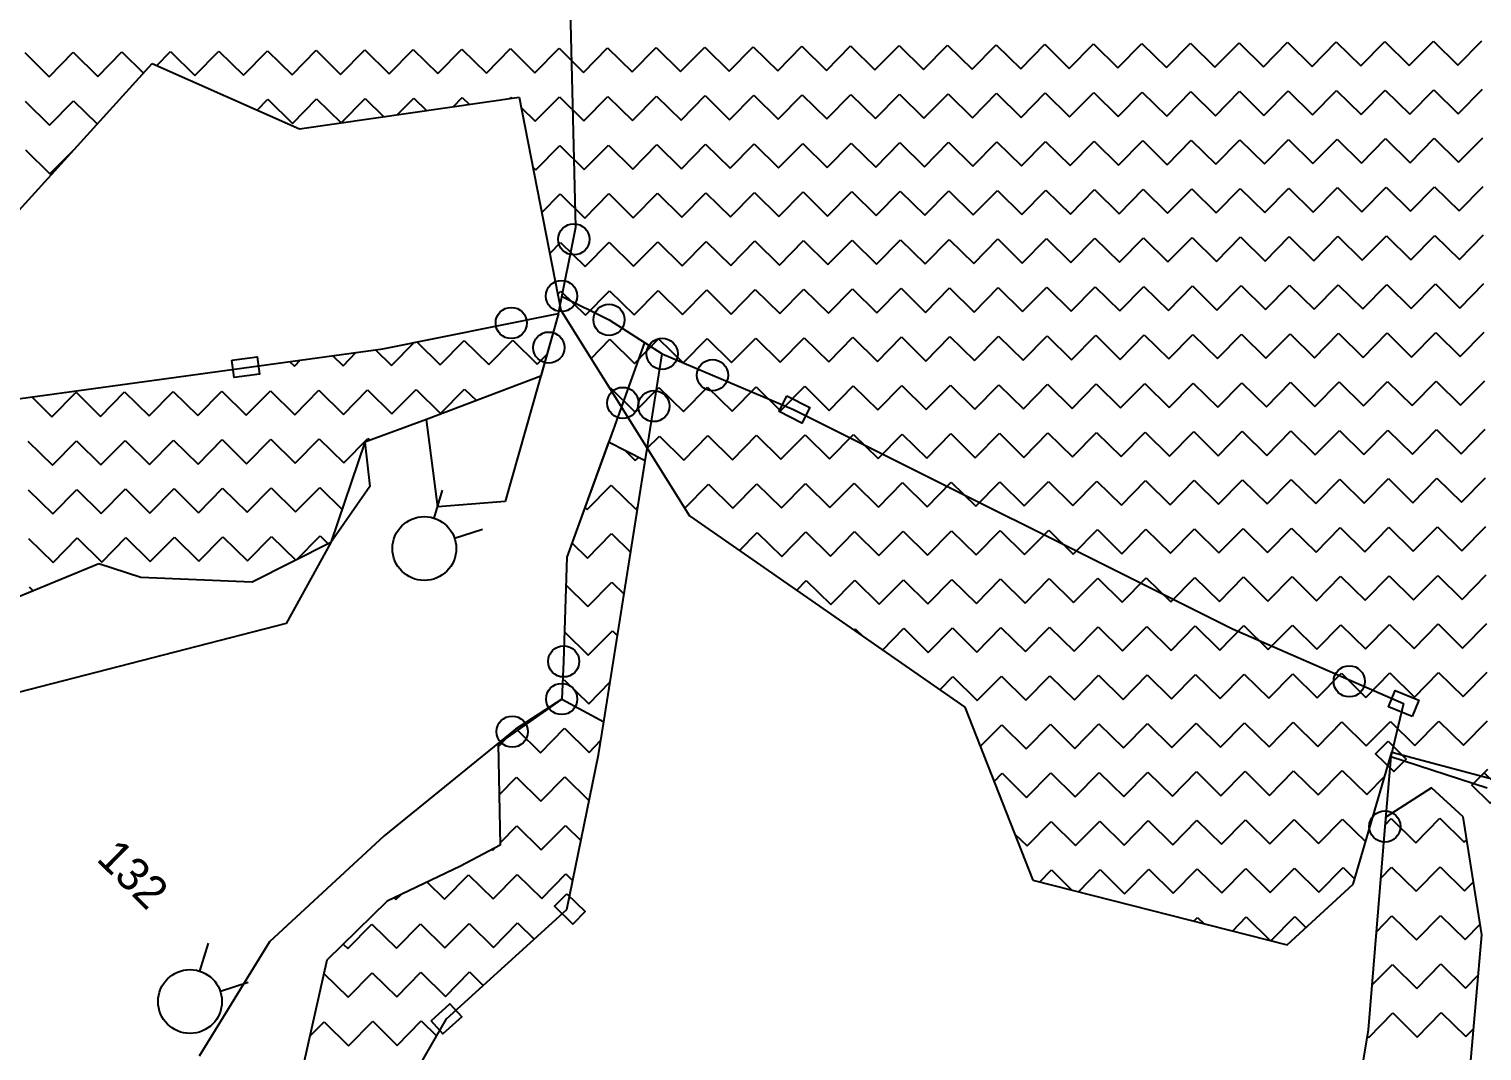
# Model space of a CAD drawing. Header units: metres. Extents: x 342804 to 346854, y 1762918 to 1765966.
# Drawn here: x 344670.9 to 345066.6, y 1765276.3 to 1765554.7 of the extents above; entities that cross this region are included whole.
import ezdxf

# ---------------------------------------------------------------- set-up
doc = ezdxf.new("R2010")
doc.units = ezdxf.units.M
doc.header["$MEASUREMENT"] = 0
for name, color, linetype in [('POLY_HATCH', 12, 'Continuous'), ('POLY_PARCEL', 6, 'Continuous'), ('TEXT_PARCEL', 7, 'Continuous')]:
    doc.layers.add(name, color=color, linetype=linetype)
doc.styles.add('TEXT_MAP', font='')
doc.styles.get('TEXT_MAP').set_extended_font_data('Kruti Dev 050')

msp = doc.modelspace()

# ---------------------------------------------------------------- linework, layer by layer
for points in [[(344726.14, 1765464.49), (344733.02, 1765465.43), (344733.68, 1765460.67), (344726.8, 1765459.73)], [(344877.33, 1765454.75), (344883.53, 1765451.61), (344881.36, 1765447.33), (344875.16, 1765450.46)], [(345047.6, 1765367.43), (345041.17, 1765370.05), (345042.98, 1765374.5), (345049.41, 1765371.88)], [(345041.03, 1765360.7), (345045.98, 1765355.83), (345042.61, 1765352.4), (345037.66, 1765357.27)], [(345067.25, 1765352.12), (345072.2, 1765347.25), (345068.84, 1765343.83), (345063.89, 1765348.7)], [(344817.39, 1765319.15), (344822.34, 1765314.28), (344818.97, 1765310.86), (344814.02, 1765315.73)], [(344780.39, 1765284.53), (344785.54, 1765289.19), (344788.76, 1765285.63), (344783.62, 1765280.97)]]:
    msp.add_lwpolyline(points, close=True)
for points in [[(344783.46, 1765429.08), (344781.12, 1765421.48)], [(344794.38, 1765418.34), (344786.82, 1765415.87)], [(344719.65, 1765305.69), (344717.31, 1765298.09)], [(344730.57, 1765294.94), (344723.01, 1765292.48)]]:
    msp.add_lwpolyline(points)
for centre, radius in [((344819.26, 1765497.4), 4.25), ((344815.94, 1765481.95), 4.25), ((344802.24, 1765474.61), 4.25), ((344828.86, 1765475.48), 4.25), ((344812.46, 1765467.9), 4.25), ((344843.33, 1765466.23), 4.25), ((344857.05, 1765460.4), 4.25), ((344832.6, 1765452.83), 4.25), ((344841.07, 1765451.98), 4.25), ((344778.55, 1765413.17), 8.69), ((344816.5, 1765382.43), 4.25), ((345030.48, 1765376.99), 4.25), ((344815.97, 1765372.18), 4.25), ((344802.5, 1765363.29), 4.25), ((345040.19, 1765337.47), 4.25), ((344714.75, 1765289.78), 8.69)]:
    msp.add_circle(centre, radius)
at = {"layer": 'POLY_HATCH', "linetype": 'Continuous'}
for p, q in [((345033.59, 1765544.61), (345040.15, 1765551.28)), ((345040.15, 1765551.28), (345046.82, 1765544.72)), ((345046.82, 1765544.72), (345053.38, 1765551.39)), ((345053.38, 1765551.39), (345060.05, 1765544.83)), ((345060.05, 1765544.83), (345066.61, 1765551.5)), ((344669.71, 1765548.24), (344676.38, 1765541.68)), ((344676.38, 1765541.68), (344682.94, 1765548.35)), ((344682.94, 1765548.35), (344689.61, 1765541.79)), ((344689.61, 1765541.79), (344696.17, 1765548.46)), ((344696.17, 1765548.46), (344702.04, 1765542.68)), ((344705.67, 1765544.77), (344709.4, 1765548.57)), ((344709.4, 1765548.57), (344716.07, 1765542.01)), ((344716.07, 1765542.01), (344722.63, 1765548.68)), ((344722.63, 1765548.68), (344729.3, 1765542.12)), ((344729.3, 1765542.12), (344735.86, 1765548.78)), ((344735.86, 1765548.78), (344742.53, 1765542.22)), ((344742.53, 1765542.22), (344749.09, 1765548.89)), ((344749.09, 1765548.89), (344755.76, 1765542.33)), ((344755.76, 1765542.33), (344762.32, 1765549)), ((344762.32, 1765549), (344768.99, 1765542.44)), ((344768.99, 1765542.44), (344775.55, 1765549.11)), ((344775.55, 1765549.11), (344782.22, 1765542.55)), ((344782.22, 1765542.55), (344788.78, 1765549.22)), ((344788.78, 1765549.22), (344795.45, 1765542.66)), ((344795.45, 1765542.66), (344802.01, 1765549.33)), ((344802.01, 1765549.33), (344808.68, 1765542.77)), ((344808.68, 1765542.77), (344815.24, 1765549.44)), ((344815.24, 1765549.44), (344821.91, 1765542.88)), ((344821.91, 1765542.88), (344828.47, 1765549.54)), ((344828.47, 1765549.54), (344835.14, 1765542.98)), ((344835.14, 1765542.98), (344841.7, 1765549.65)), ((344841.7, 1765549.65), (344848.37, 1765543.09)), ((344848.37, 1765543.09), (344854.93, 1765549.76)), ((344854.93, 1765549.76), (344861.6, 1765543.2)), ((344861.6, 1765543.2), (344868.16, 1765549.87)), ((344868.16, 1765549.87), (344874.83, 1765543.31)), ((344874.83, 1765543.31), (344881.39, 1765549.98)), ((344881.39, 1765549.98), (344888.06, 1765543.42)), ((344888.06, 1765543.42), (344894.62, 1765550.09)), ((344894.62, 1765550.09), (344901.29, 1765543.53)), ((344901.29, 1765543.53), (344907.85, 1765550.2)), ((344907.85, 1765550.2), (344914.52, 1765543.64)), ((344914.52, 1765543.64), (344921.08, 1765550.3)), ((344921.08, 1765550.3), (344927.75, 1765543.74)), ((344927.75, 1765543.74), (344934.31, 1765550.41)), ((344934.31, 1765550.41), (344940.98, 1765543.85)), ((344940.98, 1765543.85), (344947.54, 1765550.52)), ((344947.54, 1765550.52), (344954.21, 1765543.96)), ((344954.21, 1765543.96), (344960.77, 1765550.63)), ((344960.77, 1765550.63), (344967.44, 1765544.07)), ((344967.44, 1765544.07), (344974, 1765550.74)), ((344974, 1765550.74), (344980.67, 1765544.18)), ((344980.67, 1765544.18), (344987.23, 1765550.85)), ((344987.23, 1765550.85), (344993.9, 1765544.29)), ((344993.9, 1765544.29), (345000.46, 1765550.96)), ((345000.46, 1765550.96), (345007.13, 1765544.39)), ((345007.13, 1765544.39), (345013.69, 1765551.06)), ((345013.69, 1765551.06), (345020.36, 1765544.5)), ((345020.36, 1765544.5), (345026.92, 1765551.17)), ((345026.92, 1765551.17), (345033.59, 1765544.61)), ((344733.05, 1765532.58), (344735.97, 1765535.55)), ((344735.97, 1765535.55), (344742.64, 1765528.99)), ((344742.64, 1765528.99), (344749.2, 1765535.66)), ((344749.2, 1765535.66), (344755.87, 1765529.1)), ((344755.87, 1765529.1), (344762.43, 1765535.77)), ((344762.43, 1765535.77), (344767.49, 1765530.79)), ((344771.18, 1765531.33), (344775.66, 1765535.88)), ((344775.66, 1765535.88), (344779.11, 1765532.48)), ((344786.49, 1765533.56), (344788.89, 1765535.99)), ((344788.89, 1765535.99), (344790.73, 1765534.17)), ((344801.81, 1765535.78), (344802.12, 1765536.1)), ((344802.12, 1765536.1), (344802.36, 1765535.86)), ((344808.79, 1765529.54), (344815.35, 1765536.21)), ((344815.35, 1765536.21), (344822.02, 1765529.65)), ((344822.02, 1765529.65), (344828.58, 1765536.31)), ((344828.58, 1765536.31), (344835.25, 1765529.75)), ((344835.25, 1765529.75), (344841.81, 1765536.42)), ((344841.81, 1765536.42), (344848.48, 1765529.86)), ((344848.48, 1765529.86), (344855.04, 1765536.53)), ((344855.04, 1765536.53), (344861.71, 1765529.97)), ((344861.71, 1765529.97), (344868.27, 1765536.64)), ((344868.27, 1765536.64), (344874.94, 1765530.08)), ((344874.94, 1765530.08), (344881.5, 1765536.75)), ((344881.5, 1765536.75), (344888.17, 1765530.19)), ((344888.17, 1765530.19), (344894.73, 1765536.86)), ((344894.73, 1765536.86), (344901.4, 1765530.3)), ((344901.4, 1765530.3), (344907.96, 1765536.97)), ((344907.96, 1765536.97), (344914.63, 1765530.41)), ((344914.63, 1765530.41), (344921.19, 1765537.07)), ((344921.19, 1765537.07), (344927.86, 1765530.51)), ((344927.86, 1765530.51), (344934.42, 1765537.18)), ((344934.42, 1765537.18), (344941.09, 1765530.62)), ((344941.09, 1765530.62), (344947.65, 1765537.29)), ((344947.65, 1765537.29), (344954.32, 1765530.73)), ((344954.32, 1765530.73), (344960.88, 1765537.4)), ((344960.88, 1765537.4), (344967.55, 1765530.84)), ((344967.55, 1765530.84), (344974.11, 1765537.51)), ((344974.11, 1765537.51), (344980.78, 1765530.95)), ((344980.78, 1765530.95), (344987.34, 1765537.62)), ((344987.34, 1765537.62), (344994.01, 1765531.06)), ((344994.01, 1765531.06), (345000.57, 1765537.73)), ((345000.57, 1765537.73), (345007.24, 1765531.16)), ((345007.24, 1765531.16), (345013.8, 1765537.83)), ((345013.8, 1765537.83), (345020.47, 1765531.27)), ((345020.47, 1765531.27), (345027.03, 1765537.94)), ((345027.03, 1765537.94), (345033.7, 1765531.38)), ((345033.7, 1765531.38), (345040.26, 1765538.05)), ((345040.26, 1765538.05), (345046.93, 1765531.49)), ((345046.93, 1765531.49), (345053.49, 1765538.16)), ((345053.49, 1765538.16), (345060.16, 1765531.6)), ((345060.16, 1765531.6), (345066.72, 1765538.27)), ((344669.82, 1765535.01), (344676.49, 1765528.45)), ((344676.49, 1765528.45), (344683.05, 1765535.12)), ((344683.05, 1765535.12), (344689.45, 1765528.82)), ((344804.92, 1765533.34), (344808.79, 1765529.54)), ((344875.05, 1765516.85), (344881.61, 1765523.52)), ((344881.61, 1765523.52), (344888.28, 1765516.96)), ((344888.28, 1765516.96), (344894.84, 1765523.63)), ((344894.84, 1765523.63), (344901.51, 1765517.07)), ((344901.51, 1765517.07), (344908.07, 1765523.74)), ((344908.07, 1765523.74), (344914.74, 1765517.17)), ((344914.74, 1765517.17), (344921.3, 1765523.84)), ((344921.3, 1765523.84), (344927.97, 1765517.28)), ((344927.97, 1765517.28), (344934.53, 1765523.95)), ((344934.53, 1765523.95), (344941.2, 1765517.39)), ((344941.2, 1765517.39), (344947.76, 1765524.06)), ((344947.76, 1765524.06), (344954.43, 1765517.5)), ((344954.43, 1765517.5), (344960.99, 1765524.17)), ((344960.99, 1765524.17), (344967.66, 1765517.61)), ((344967.66, 1765517.61), (344974.22, 1765524.28)), ((344974.22, 1765524.28), (344980.89, 1765517.72)), ((344980.89, 1765517.72), (344987.45, 1765524.39)), ((344987.45, 1765524.39), (344994.12, 1765517.83)), ((344994.12, 1765517.83), (345000.68, 1765524.5)), ((345000.68, 1765524.5), (345007.35, 1765517.93)), ((345007.35, 1765517.93), (345013.91, 1765524.6)), ((345013.91, 1765524.6), (345020.58, 1765518.04)), ((345020.58, 1765518.04), (345027.14, 1765524.71)), ((345027.14, 1765524.71), (345033.81, 1765518.15)), ((345033.81, 1765518.15), (345040.37, 1765524.82)), ((345040.37, 1765524.82), (345047.04, 1765518.26)), ((345047.04, 1765518.26), (345053.6, 1765524.93)), ((345053.6, 1765524.93), (345060.27, 1765518.37)), ((345060.27, 1765518.37), (345066.83, 1765525.04)), ((344669.93, 1765521.78), (344676.59, 1765515.22)), ((344676.59, 1765515.22), (344683.16, 1765521.89)), ((344683.16, 1765521.89), (344683.16, 1765521.88)), ((344808.9, 1765516.31), (344815.46, 1765522.98)), ((344815.46, 1765522.98), (344822.13, 1765516.42)), ((344822.13, 1765516.42), (344828.69, 1765523.08)), ((344828.69, 1765523.08), (344835.36, 1765516.52)), ((344835.36, 1765516.52), (344841.92, 1765523.19)), ((344841.92, 1765523.19), (344848.59, 1765516.63)), ((344848.59, 1765516.63), (344855.15, 1765523.3)), ((344855.15, 1765523.3), (344861.82, 1765516.74)), ((344861.82, 1765516.74), (344868.38, 1765523.41)), ((344868.38, 1765523.41), (344875.05, 1765516.85)), ((344808.12, 1765517.07), (344808.9, 1765516.31)), ((345047.15, 1765505.03), (345053.71, 1765511.7)), ((345053.71, 1765511.7), (345060.38, 1765505.14)), ((345060.38, 1765505.14), (345066.94, 1765511.81)), ((344810.56, 1765504.66), (344815.56, 1765509.75)), ((344815.56, 1765509.75), (344822.23, 1765503.19)), ((344822.23, 1765503.19), (344828.79, 1765509.85)), ((344828.79, 1765509.85), (344835.46, 1765503.29)), ((344835.46, 1765503.29), (344842.02, 1765509.96)), ((344842.02, 1765509.96), (344848.69, 1765503.4)), ((344848.69, 1765503.4), (344855.25, 1765510.07)), ((344855.25, 1765510.07), (344861.92, 1765503.51)), ((344861.92, 1765503.51), (344868.48, 1765510.18)), ((344868.48, 1765510.18), (344875.15, 1765503.62)), ((344875.15, 1765503.62), (344881.71, 1765510.29)), ((344881.71, 1765510.29), (344888.38, 1765503.73)), ((344888.38, 1765503.73), (344894.95, 1765510.4)), ((344894.95, 1765510.4), (344901.61, 1765503.84)), ((344901.61, 1765503.84), (344908.18, 1765510.51)), ((344908.18, 1765510.51), (344914.84, 1765503.94)), ((344914.84, 1765503.94), (344921.41, 1765510.61)), ((344921.41, 1765510.61), (344928.07, 1765504.05)), ((344928.07, 1765504.05), (344934.64, 1765510.72)), ((344934.64, 1765510.72), (344941.3, 1765504.16)), ((344941.3, 1765504.16), (344947.87, 1765510.83)), ((344947.87, 1765510.83), (344954.53, 1765504.27)), ((344954.53, 1765504.27), (344961.1, 1765510.94)), ((344961.1, 1765510.94), (344967.76, 1765504.38)), ((344967.76, 1765504.38), (344974.33, 1765511.05)), ((344974.33, 1765511.05), (344980.99, 1765504.49)), ((344980.99, 1765504.49), (344987.56, 1765511.16)), ((344987.56, 1765511.16), (344994.22, 1765504.6)), ((344994.22, 1765504.6), (345000.79, 1765511.27)), ((345000.79, 1765511.27), (345007.45, 1765504.7)), ((345007.45, 1765504.7), (345014.02, 1765511.37)), ((345014.02, 1765511.37), (345020.68, 1765504.81)), ((345020.68, 1765504.81), (345027.25, 1765511.48)), ((345027.25, 1765511.48), (345033.92, 1765504.92)), ((345033.92, 1765504.92), (345040.48, 1765511.59)), ((345040.48, 1765511.59), (345047.15, 1765505.03)), ((344812.75, 1765493.54), (344815.67, 1765496.52)), ((344815.67, 1765496.52), (344822.34, 1765489.96)), ((344822.34, 1765489.96), (344828.9, 1765496.62)), ((344828.9, 1765496.62), (344835.57, 1765490.06)), ((344835.57, 1765490.06), (344842.13, 1765496.73)), ((344842.13, 1765496.73), (344848.8, 1765490.17)), ((344848.8, 1765490.17), (344855.36, 1765496.84)), ((344855.36, 1765496.84), (344862.03, 1765490.28)), ((344862.03, 1765490.28), (344868.59, 1765496.95)), ((344868.59, 1765496.95), (344875.26, 1765490.39)), ((344875.26, 1765490.39), (344881.82, 1765497.06)), ((344881.82, 1765497.06), (344888.49, 1765490.5)), ((344888.49, 1765490.5), (344895.05, 1765497.17)), ((344895.05, 1765497.17), (344901.72, 1765490.61)), ((344901.72, 1765490.61), (344908.28, 1765497.28)), ((344908.28, 1765497.28), (344914.95, 1765490.71)), ((344914.95, 1765490.71), (344921.51, 1765497.38)), ((344921.51, 1765497.38), (344928.18, 1765490.82)), ((344928.18, 1765490.82), (344934.74, 1765497.49)), ((344934.74, 1765497.49), (344941.41, 1765490.93)), ((344941.41, 1765490.93), (344947.97, 1765497.6)), ((344947.97, 1765497.6), (344954.64, 1765491.04)), ((344954.64, 1765491.04), (344961.2, 1765497.71)), ((344961.2, 1765497.71), (344967.87, 1765491.15)), ((344967.87, 1765491.15), (344974.43, 1765497.82)), ((344974.43, 1765497.82), (344981.1, 1765491.26)), ((344981.1, 1765491.26), (344987.66, 1765497.93)), ((344987.66, 1765497.93), (344994.33, 1765491.37)), ((344994.33, 1765491.37), (345000.89, 1765498.04)), ((345000.89, 1765498.04), (345007.56, 1765491.47)), ((345007.56, 1765491.47), (345014.12, 1765498.14)), ((345014.12, 1765498.14), (345020.79, 1765491.58)), ((345020.79, 1765491.58), (345027.35, 1765498.25)), ((345027.35, 1765498.25), (345034.02, 1765491.69)), ((345034.02, 1765491.69), (345040.58, 1765498.36)), ((345040.58, 1765498.36), (345047.25, 1765491.8)), ((345047.25, 1765491.8), (345053.81, 1765498.47)), ((345053.81, 1765498.47), (345060.48, 1765491.91)), ((345060.48, 1765491.91), (345067.04, 1765498.58)), ((344901.83, 1765477.38), (344908.39, 1765484.05)), ((344908.39, 1765484.05), (344915.06, 1765477.48)), ((344915.06, 1765477.48), (344921.62, 1765484.15)), ((344921.62, 1765484.15), (344928.29, 1765477.59)), ((344928.29, 1765477.59), (344934.85, 1765484.26)), ((344934.85, 1765484.26), (344941.52, 1765477.7)), ((344941.52, 1765477.7), (344948.08, 1765484.37)), ((344948.08, 1765484.37), (344954.75, 1765477.81)), ((344954.75, 1765477.81), (344961.31, 1765484.48)), ((344961.31, 1765484.48), (344967.98, 1765477.92)), ((344967.98, 1765477.92), (344974.54, 1765484.59)), ((344974.54, 1765484.59), (344981.21, 1765478.03)), ((344981.21, 1765478.03), (344987.77, 1765484.7)), ((344987.77, 1765484.7), (344994.44, 1765478.14)), ((344994.44, 1765478.14), (345001, 1765484.81)), ((345001, 1765484.81), (345007.67, 1765478.24)), ((345007.67, 1765478.24), (345014.23, 1765484.91)), ((345014.23, 1765484.91), (345020.9, 1765478.35)), ((345020.9, 1765478.35), (345027.46, 1765485.02)), ((345027.46, 1765485.02), (345034.13, 1765478.46)), ((345034.13, 1765478.46), (345040.69, 1765485.13)), ((345040.69, 1765485.13), (345047.36, 1765478.57)), ((345047.36, 1765478.57), (345053.92, 1765485.24)), ((345053.92, 1765485.24), (345060.59, 1765478.68)), ((345060.59, 1765478.68), (345067.15, 1765485.35)), ((344814.93, 1765482.42), (344815.78, 1765483.29)), ((344815.78, 1765483.29), (344822.45, 1765476.73)), ((344822.45, 1765476.73), (344829.01, 1765483.39)), ((344829.01, 1765483.39), (344835.68, 1765476.83)), ((344835.68, 1765476.83), (344842.24, 1765483.5)), ((344842.24, 1765483.5), (344848.91, 1765476.94)), ((344848.91, 1765476.94), (344855.47, 1765483.61)), ((344855.47, 1765483.61), (344862.14, 1765477.05)), ((344862.14, 1765477.05), (344868.7, 1765483.72)), ((344868.7, 1765483.72), (344875.37, 1765477.16)), ((344875.37, 1765477.16), (344881.93, 1765483.83)), ((344881.93, 1765483.83), (344888.6, 1765477.27)), ((344888.6, 1765477.27), (344895.16, 1765483.94)), ((344895.16, 1765483.94), (344901.83, 1765477.38)), ((345060.7, 1765465.45), (345067.26, 1765472.12)), ((344769.64, 1765463.06), (344775.8, 1765469.32)), ((344776.48, 1765469.46), (344782.87, 1765463.17)), ((344782.87, 1765463.17), (344789.43, 1765469.84)), ((344789.43, 1765469.84), (344796.1, 1765463.28)), ((344796.1, 1765463.28), (344802.66, 1765469.95)), ((344802.66, 1765469.95), (344809.33, 1765463.39)), ((344824, 1765464.96), (344829.12, 1765470.16)), ((344829.12, 1765470.16), (344835.79, 1765463.6)), ((344835.79, 1765463.6), (344842.35, 1765470.27)), ((344842.35, 1765470.27), (344849.02, 1765463.71)), ((344849.02, 1765463.71), (344855.58, 1765470.38)), ((344855.58, 1765470.38), (344862.25, 1765463.82)), ((344862.25, 1765463.82), (344868.81, 1765470.49)), ((344868.81, 1765470.49), (344875.48, 1765463.93)), ((344875.48, 1765463.93), (344882.04, 1765470.6)), ((344882.04, 1765470.6), (344888.71, 1765464.04)), ((344888.71, 1765464.04), (344895.27, 1765470.71)), ((344895.27, 1765470.71), (344901.94, 1765464.15)), ((344901.94, 1765464.15), (344908.5, 1765470.82)), ((344908.5, 1765470.82), (344915.17, 1765464.25)), ((344915.17, 1765464.25), (344921.73, 1765470.92)), ((344921.73, 1765470.92), (344928.4, 1765464.36)), ((344928.4, 1765464.36), (344934.96, 1765471.03)), ((344934.96, 1765471.03), (344941.63, 1765464.47)), ((344941.63, 1765464.47), (344948.19, 1765471.14)), ((344948.19, 1765471.14), (344954.86, 1765464.58)), ((344954.86, 1765464.58), (344961.42, 1765471.25)), ((344961.42, 1765471.25), (344968.09, 1765464.69)), ((344968.09, 1765464.69), (344974.65, 1765471.36)), ((344974.65, 1765471.36), (344981.32, 1765464.8)), ((344981.32, 1765464.8), (344987.88, 1765471.47)), ((344987.88, 1765471.47), (344994.55, 1765464.91)), ((344994.55, 1765464.91), (345001.11, 1765471.58)), ((345001.11, 1765471.58), (345007.78, 1765465.01)), ((345007.78, 1765465.01), (345014.34, 1765471.68)), ((345014.34, 1765471.68), (345021.01, 1765465.12)), ((345021.01, 1765465.12), (345027.57, 1765471.79)), ((345027.57, 1765471.79), (345034.24, 1765465.23)), ((345034.24, 1765465.23), (345040.8, 1765471.9)), ((345040.8, 1765471.9), (345047.47, 1765465.34)), ((345047.47, 1765465.34), (345054.03, 1765472.01)), ((345054.03, 1765472.01), (345060.7, 1765465.45)), ((344743.18, 1765462.84), (344744.84, 1765464.53)), ((344753.58, 1765465.73), (344756.41, 1765462.95)), ((344756.41, 1765462.95), (344760.01, 1765466.62)), ((344765.29, 1765467.34), (344769.64, 1765463.06)), ((344809.33, 1765463.39), (344811.93, 1765466.03)), ((344741.88, 1765464.12), (344743.18, 1765462.84)), ((344743.29, 1765449.61), (344749.85, 1765456.28)), ((344749.85, 1765456.28), (344756.52, 1765449.72)), ((344756.52, 1765449.72), (344763.08, 1765456.39)), ((344763.08, 1765456.39), (344769.75, 1765449.83)), ((344769.75, 1765449.83), (344776.31, 1765456.5)), ((344776.31, 1765456.5), (344782.98, 1765449.94)), ((344782.98, 1765449.94), (344789.54, 1765456.61)), ((344789.54, 1765456.61), (344792.73, 1765453.46)), ((344829.09, 1765456.8), (344829.23, 1765456.93)), ((344829.23, 1765456.93), (344835.9, 1765450.37)), ((344835.9, 1765450.37), (344842.46, 1765457.04)), ((344842.46, 1765457.04), (344849.13, 1765450.48)), ((344849.13, 1765450.48), (344855.69, 1765457.15)), ((344855.69, 1765457.15), (344862.36, 1765450.59)), ((344862.36, 1765450.59), (344868.92, 1765457.26)), ((344868.92, 1765457.26), (344875.59, 1765450.7)), ((344875.59, 1765450.7), (344882.15, 1765457.37)), ((344882.15, 1765457.37), (344888.82, 1765450.81)), ((344888.82, 1765450.81), (344895.38, 1765457.48)), ((344895.38, 1765457.48), (344902.05, 1765450.92)), ((344902.05, 1765450.92), (344908.61, 1765457.59)), ((344908.61, 1765457.59), (344915.28, 1765451.02)), ((344915.28, 1765451.02), (344921.84, 1765457.69)), ((344921.84, 1765457.69), (344928.51, 1765451.13)), ((344928.51, 1765451.13), (344935.07, 1765457.8)), ((344935.07, 1765457.8), (344941.74, 1765451.24)), ((344941.74, 1765451.24), (344948.3, 1765457.91)), ((344948.3, 1765457.91), (344954.97, 1765451.35)), ((344954.97, 1765451.35), (344961.53, 1765458.02)), ((344961.53, 1765458.02), (344968.2, 1765451.46)), ((344968.2, 1765451.46), (344974.76, 1765458.13)), ((344974.76, 1765458.13), (344981.43, 1765451.57)), ((344981.43, 1765451.57), (344987.99, 1765458.24)), ((344987.99, 1765458.24), (344994.66, 1765451.68)), ((344994.66, 1765451.68), (345001.22, 1765458.35)), ((345001.22, 1765458.35), (345007.89, 1765451.78)), ((345007.89, 1765451.78), (345014.45, 1765458.45)), ((345014.45, 1765458.45), (345021.12, 1765451.89)), ((345021.12, 1765451.89), (345027.68, 1765458.56)), ((345027.68, 1765458.56), (345034.35, 1765452)), ((345034.35, 1765452), (345040.91, 1765458.67)), ((345040.91, 1765458.67), (345047.58, 1765452.11)), ((345047.58, 1765452.11), (345054.14, 1765458.78)), ((345054.14, 1765458.78), (345060.81, 1765452.22)), ((345060.81, 1765452.22), (345067.37, 1765458.89)), ((344671.65, 1765454.47), (344677.14, 1765449.07)), ((344677.14, 1765449.07), (344683.7, 1765455.74)), ((344683.7, 1765455.74), (344690.37, 1765449.18)), ((344690.37, 1765449.18), (344696.93, 1765455.85)), ((344696.93, 1765455.85), (344703.6, 1765449.29)), ((344703.6, 1765449.29), (344710.16, 1765455.96)), ((344710.16, 1765455.96), (344716.83, 1765449.4)), ((344716.83, 1765449.4), (344723.39, 1765456.07)), ((344723.39, 1765456.07), (344730.06, 1765449.51)), ((344730.06, 1765449.51), (344736.62, 1765456.17)), ((344736.62, 1765456.17), (344743.29, 1765449.61)), ((344915.39, 1765437.79), (344921.95, 1765444.46)), ((344921.95, 1765444.46), (344928.62, 1765437.9)), ((344928.62, 1765437.9), (344935.18, 1765444.57)), ((344935.18, 1765444.57), (344941.85, 1765438.01)), ((344941.85, 1765438.01), (344948.41, 1765444.68)), ((344948.41, 1765444.68), (344955.08, 1765438.12)), ((344955.08, 1765438.12), (344961.64, 1765444.79)), ((344961.64, 1765444.79), (344968.31, 1765438.23)), ((344968.31, 1765438.23), (344974.87, 1765444.9)), ((344974.87, 1765444.9), (344981.54, 1765438.34)), ((344981.54, 1765438.34), (344988.1, 1765445.01)), ((344988.1, 1765445.01), (344994.77, 1765438.45)), ((344994.77, 1765438.45), (345001.33, 1765445.12)), ((345001.33, 1765445.12), (345008, 1765438.55)), ((345008, 1765438.55), (345014.56, 1765445.22)), ((345014.56, 1765445.22), (345021.23, 1765438.66)), ((345021.23, 1765438.66), (345027.79, 1765445.33)), ((345027.79, 1765445.33), (345034.46, 1765438.77)), ((345034.46, 1765438.77), (345041.02, 1765445.44)), ((345041.02, 1765445.44), (345047.69, 1765438.88)), ((345047.69, 1765438.88), (345054.25, 1765445.55)), ((345054.25, 1765445.55), (345060.92, 1765438.99)), ((345060.92, 1765438.99), (345067.48, 1765445.66)), ((344670.58, 1765442.4), (344677.25, 1765435.84)), ((344677.25, 1765435.84), (344683.81, 1765442.51)), ((344683.81, 1765442.51), (344690.48, 1765435.95)), ((344690.48, 1765435.95), (344697.04, 1765442.62)), ((344697.04, 1765442.62), (344703.71, 1765436.06)), ((344703.71, 1765436.06), (344710.27, 1765442.73)), ((344710.27, 1765442.73), (344716.94, 1765436.17)), ((344716.94, 1765436.17), (344723.5, 1765442.84)), ((344723.5, 1765442.84), (344730.17, 1765436.28)), ((344730.17, 1765436.28), (344736.73, 1765442.94)), ((344736.73, 1765442.94), (344743.4, 1765436.38)), ((344743.4, 1765436.38), (344749.96, 1765443.05)), ((344749.96, 1765443.05), (344756.63, 1765436.49)), ((344756.63, 1765436.49), (344763.19, 1765443.16)), ((344763.19, 1765443.16), (344763.7, 1765442.66)), ((344839.29, 1765440.48), (344842.57, 1765443.81)), ((344842.57, 1765443.81), (344849.24, 1765437.25)), ((344849.24, 1765437.25), (344855.8, 1765443.92)), ((344855.8, 1765443.92), (344862.47, 1765437.36)), ((344862.47, 1765437.36), (344869.03, 1765444.03)), ((344869.03, 1765444.03), (344875.7, 1765437.47)), ((344875.7, 1765437.47), (344882.26, 1765444.14)), ((344882.26, 1765444.14), (344888.93, 1765437.58)), ((344888.93, 1765437.58), (344895.49, 1765444.25)), ((344895.49, 1765444.25), (344902.16, 1765437.69)), ((344902.16, 1765437.69), (344908.72, 1765444.36)), ((344908.72, 1765444.36), (344915.39, 1765437.79)), ((344833.28, 1765439.83), (344836.01, 1765437.14)), ((344836.01, 1765437.14), (344836.85, 1765438.01)), ((344670.69, 1765429.17), (344677.35, 1765422.61)), ((344677.35, 1765422.61), (344683.92, 1765429.28)), ((344683.92, 1765429.28), (344690.58, 1765422.72)), ((344690.58, 1765422.72), (344697.15, 1765429.39)), ((344697.15, 1765429.39), (344703.81, 1765422.83)), ((344703.81, 1765422.83), (344710.38, 1765429.5)), ((344710.38, 1765429.5), (344717.04, 1765422.94)), ((344717.04, 1765422.94), (344723.61, 1765429.61)), ((344723.61, 1765429.61), (344730.27, 1765423.04)), ((344730.27, 1765423.04), (344736.84, 1765429.71)), ((344736.84, 1765429.71), (344743.5, 1765423.15)), ((344743.5, 1765423.15), (344750.07, 1765429.82)), ((344750.07, 1765429.82), (344756.15, 1765423.84)), ((344822.89, 1765423.8), (344829.45, 1765430.47)), ((344829.45, 1765430.47), (344836.12, 1765423.91)), ((344849.48, 1765424.16), (344855.91, 1765430.69)), ((344855.91, 1765430.69), (344862.58, 1765424.13)), ((344862.58, 1765424.13), (344869.14, 1765430.8)), ((344869.14, 1765430.8), (344875.81, 1765424.24)), ((344875.81, 1765424.24), (344882.37, 1765430.91)), ((344882.37, 1765430.91), (344889.04, 1765424.35)), ((344889.04, 1765424.35), (344895.6, 1765431.02)), ((344895.6, 1765431.02), (344902.27, 1765424.46)), ((344902.27, 1765424.46), (344908.83, 1765431.13)), ((344908.83, 1765431.13), (344915.5, 1765424.56)), ((344915.5, 1765424.56), (344922.06, 1765431.23)), ((344922.06, 1765431.23), (344928.73, 1765424.67)), ((344928.73, 1765424.67), (344935.29, 1765431.34)), ((344935.29, 1765431.34), (344941.96, 1765424.78)), ((344941.96, 1765424.78), (344948.52, 1765431.45)), ((344948.52, 1765431.45), (344955.19, 1765424.89)), ((344955.19, 1765424.89), (344961.75, 1765431.56)), ((344961.75, 1765431.56), (344968.42, 1765425)), ((344968.42, 1765425), (344974.98, 1765431.67)), ((344974.98, 1765431.67), (344981.65, 1765425.11)), ((344981.65, 1765425.11), (344988.21, 1765431.78)), ((344988.21, 1765431.78), (344994.88, 1765425.22)), ((344994.88, 1765425.22), (345001.44, 1765431.89)), ((345001.44, 1765431.89), (345008.11, 1765425.32)), ((345008.11, 1765425.32), (345014.67, 1765431.99)), ((345014.67, 1765431.99), (345021.34, 1765425.43)), ((345021.34, 1765425.43), (345027.9, 1765432.1)), ((345027.9, 1765432.1), (345034.57, 1765425.54)), ((345034.57, 1765425.54), (345041.13, 1765432.21)), ((345041.13, 1765432.21), (345047.8, 1765425.65)), ((345047.8, 1765425.65), (345054.36, 1765432.32)), ((345054.36, 1765432.32), (345061.03, 1765425.76)), ((345061.03, 1765425.76), (345067.59, 1765432.43)), ((344822.28, 1765424.4), (344822.89, 1765423.8)), ((344836.12, 1765423.91), (344836.72, 1765424.53)), ((344822.99, 1765410.57), (344829.55, 1765417.24)), ((344829.55, 1765417.24), (344834.76, 1765412.12)), ((344864.37, 1765412.62), (344869.24, 1765417.57)), ((344869.24, 1765417.57), (344875.91, 1765411.01)), ((344875.91, 1765411.01), (344882.47, 1765417.68)), ((344882.47, 1765417.68), (344889.14, 1765411.12)), ((344889.14, 1765411.12), (344895.7, 1765417.79)), ((344895.7, 1765417.79), (344902.37, 1765411.23)), ((344902.37, 1765411.23), (344908.93, 1765417.9)), ((344908.93, 1765417.9), (344915.6, 1765411.33)), ((344915.6, 1765411.33), (344922.16, 1765418)), ((344922.16, 1765418), (344928.83, 1765411.44)), ((344928.83, 1765411.44), (344935.4, 1765418.11)), ((344935.4, 1765418.11), (344942.06, 1765411.55)), ((344942.06, 1765411.55), (344948.63, 1765418.22)), ((344948.63, 1765418.22), (344955.29, 1765411.66)), ((344955.29, 1765411.66), (344961.86, 1765418.33)), ((344961.86, 1765418.33), (344968.52, 1765411.77)), ((344968.52, 1765411.77), (344975.09, 1765418.44)), ((344975.09, 1765418.44), (344981.75, 1765411.88)), ((344981.75, 1765411.88), (344988.32, 1765418.55)), ((344988.32, 1765418.55), (344994.98, 1765411.99)), ((344994.98, 1765411.99), (345001.55, 1765418.65)), ((345001.55, 1765418.65), (345008.21, 1765412.09)), ((345008.21, 1765412.09), (345014.78, 1765418.76)), ((345014.78, 1765418.76), (345021.44, 1765412.2)), ((345021.44, 1765412.2), (345028.01, 1765418.87)), ((345028.01, 1765418.87), (345034.67, 1765412.31)), ((345034.67, 1765412.31), (345041.24, 1765418.98)), ((345041.24, 1765418.98), (345047.9, 1765412.42)), ((345047.9, 1765412.42), (345054.47, 1765419.09)), ((345054.47, 1765419.09), (345061.13, 1765412.53)), ((345061.13, 1765412.53), (345067.7, 1765419.2)), ((344670.79, 1765415.94), (344677.46, 1765409.38)), ((344677.46, 1765409.38), (344684.02, 1765416.05)), ((344684.02, 1765416.05), (344690.69, 1765409.49)), ((344690.69, 1765409.49), (344697.25, 1765416.16)), ((344697.25, 1765416.16), (344703.92, 1765409.6)), ((344703.92, 1765409.6), (344710.48, 1765416.27)), ((344710.48, 1765416.27), (344717.15, 1765409.71)), ((344717.15, 1765409.71), (344723.71, 1765416.38)), ((344723.71, 1765416.38), (344730.38, 1765409.81)), ((344730.38, 1765409.81), (344736.94, 1765416.48)), ((344736.94, 1765416.48), (344743.55, 1765409.98)), ((344743.78, 1765410.1), (344750.17, 1765416.59)), ((344750.17, 1765416.59), (344752.37, 1765414.43)), ((344818.75, 1765414.75), (344822.99, 1765410.57)), ((344928.94, 1765398.21), (344935.5, 1765404.88)), ((344935.5, 1765404.88), (344942.17, 1765398.32)), ((344942.17, 1765398.32), (344948.73, 1765404.99)), ((344948.73, 1765404.99), (344955.4, 1765398.43)), ((344955.4, 1765398.43), (344961.96, 1765405.1)), ((344961.96, 1765405.1), (344968.63, 1765398.54)), ((344968.63, 1765398.54), (344975.19, 1765405.21)), ((344975.19, 1765405.21), (344981.86, 1765398.65)), ((344981.86, 1765398.65), (344988.42, 1765405.32)), ((344988.42, 1765405.32), (344995.09, 1765398.76)), ((344995.09, 1765398.76), (345001.65, 1765405.42)), ((345001.65, 1765405.42), (345008.32, 1765398.86)), ((345008.32, 1765398.86), (345014.88, 1765405.53)), ((345014.88, 1765405.53), (345021.55, 1765398.97)), ((345021.55, 1765398.97), (345028.11, 1765405.64)), ((345028.11, 1765405.64), (345034.78, 1765399.08)), ((345034.78, 1765399.08), (345041.34, 1765405.75)), ((345041.34, 1765405.75), (345048.01, 1765399.19)), ((345048.01, 1765399.19), (345054.57, 1765405.86)), ((345054.57, 1765405.86), (345061.24, 1765399.3)), ((345061.24, 1765399.3), (345067.8, 1765405.97)), ((344670.9, 1765402.71), (344672.01, 1765401.62)), ((344817.11, 1765403.24), (344823.1, 1765397.34)), ((344823.1, 1765397.34), (344829.66, 1765404.01)), ((344829.66, 1765404.01), (344832.96, 1765400.77)), ((344879.96, 1765401.78), (344882.58, 1765404.45)), ((344882.58, 1765404.45), (344889.25, 1765397.89)), ((344889.25, 1765397.89), (344895.81, 1765404.56)), ((344895.81, 1765404.56), (344902.48, 1765398)), ((344902.48, 1765398), (344909.04, 1765404.67)), ((344909.04, 1765404.67), (344915.71, 1765398.1)), ((344915.71, 1765398.1), (344922.27, 1765404.77)), ((344922.27, 1765404.77), (344928.94, 1765398.21)), ((344816.74, 1765390.48), (344823.21, 1765384.11)), ((344823.21, 1765384.11), (344829.77, 1765390.78)), ((344829.77, 1765390.78), (344831.16, 1765389.42)), ((344895.54, 1765390.94), (344895.92, 1765391.33)), ((344895.92, 1765391.33), (344898.18, 1765389.11)), ((344903.33, 1765385.52), (344909.15, 1765391.44)), ((344909.15, 1765391.44), (344915.82, 1765384.87)), ((344915.82, 1765384.87), (344922.38, 1765391.54)), ((344922.38, 1765391.54), (344929.05, 1765384.98)), ((344929.05, 1765384.98), (344935.61, 1765391.65)), ((344935.61, 1765391.65), (344942.28, 1765385.09)), ((344942.28, 1765385.09), (344948.84, 1765391.76)), ((344948.84, 1765391.76), (344955.51, 1765385.2)), ((344955.51, 1765385.2), (344962.07, 1765391.87)), ((344962.07, 1765391.87), (344968.74, 1765385.31)), ((344968.74, 1765385.31), (344975.3, 1765391.98)), ((344975.3, 1765391.98), (344981.97, 1765385.42)), ((344981.97, 1765385.42), (344988.53, 1765392.09)), ((344988.53, 1765392.09), (344995.2, 1765385.53)), ((344995.2, 1765385.53), (345001.76, 1765392.19)), ((345001.76, 1765392.19), (345008.43, 1765385.63)), ((345008.43, 1765385.63), (345014.99, 1765392.3)), ((345014.99, 1765392.3), (345021.66, 1765385.74)), ((345021.66, 1765385.74), (345028.22, 1765392.41)), ((345028.22, 1765392.41), (345034.89, 1765385.85)), ((345034.89, 1765385.85), (345041.45, 1765392.52)), ((345041.45, 1765392.52), (345048.12, 1765385.96)), ((345048.12, 1765385.96), (345054.68, 1765392.63)), ((345054.68, 1765392.63), (345061.35, 1765386.07)), ((345061.35, 1765386.07), (345067.91, 1765392.74)), ((344816.22, 1765377.01), (344816.65, 1765377.45)), ((344816.65, 1765377.45), (344823.32, 1765370.88)), ((344918.92, 1765374.68), (344922.49, 1765378.31)), ((344922.49, 1765378.31), (344929.16, 1765371.75)), ((344929.16, 1765371.75), (344935.72, 1765378.42)), ((344935.72, 1765378.42), (344942.39, 1765371.86)), ((344942.39, 1765371.86), (344948.95, 1765378.53)), ((344948.95, 1765378.53), (344955.62, 1765371.97)), ((344955.62, 1765371.97), (344962.18, 1765378.64)), ((344962.18, 1765378.64), (344968.85, 1765372.08)), ((344968.85, 1765372.08), (344975.41, 1765378.75)), ((344975.41, 1765378.75), (344982.08, 1765372.19)), ((344982.08, 1765372.19), (344988.64, 1765378.86)), ((344988.64, 1765378.86), (344995.31, 1765372.3)), ((344995.31, 1765372.3), (345001.87, 1765378.96)), ((345001.87, 1765378.96), (345008.54, 1765372.4)), ((345008.54, 1765372.4), (345015.1, 1765379.07)), ((345015.1, 1765379.07), (345021.77, 1765372.51)), ((345021.77, 1765372.51), (345028.33, 1765379.18)), ((345028.33, 1765379.18), (345035, 1765372.62)), ((345035, 1765372.62), (345041.56, 1765379.29)), ((345041.56, 1765379.29), (345048.23, 1765372.73)), ((345048.23, 1765372.73), (345054.79, 1765379.4)), ((345054.79, 1765379.4), (345061.46, 1765372.84)), ((345061.46, 1765372.84), (345068.02, 1765379.51)), ((344823.32, 1765370.88), (344829.17, 1765376.83)), ((344942.5, 1765358.63), (344949.06, 1765365.3)), ((344949.06, 1765365.3), (344955.73, 1765358.74)), ((344955.73, 1765358.74), (344962.29, 1765365.41)), ((344962.29, 1765365.41), (344968.96, 1765358.85)), ((344968.96, 1765358.85), (344975.52, 1765365.52)), ((344975.52, 1765365.52), (344982.19, 1765358.96)), ((344982.19, 1765358.96), (344988.75, 1765365.63)), ((344988.75, 1765365.63), (344995.42, 1765359.07)), ((344995.42, 1765359.07), (345001.98, 1765365.73)), ((345001.98, 1765365.73), (345008.65, 1765359.17)), ((345008.65, 1765359.17), (345015.21, 1765365.84)), ((345015.21, 1765365.84), (345021.88, 1765359.28)), ((345021.88, 1765359.28), (345028.44, 1765365.95)), ((345028.44, 1765365.95), (345035.11, 1765359.39)), ((345035.11, 1765359.39), (345041.67, 1765366.06)), ((345041.67, 1765366.06), (345048.34, 1765359.5)), ((345048.34, 1765359.5), (345054.9, 1765366.17)), ((345054.9, 1765366.17), (345061.57, 1765359.61)), ((345061.57, 1765359.61), (345068.13, 1765366.28)), ((344798.68, 1765359.18), (344801.33, 1765361.87)), ((344803.94, 1765363.71), (344810.2, 1765357.55)), ((344810.2, 1765357.55), (344816.76, 1765364.22)), ((344816.76, 1765364.22), (344823.43, 1765357.65)), ((344929.97, 1765359.23), (344935.83, 1765365.19)), ((344935.83, 1765365.19), (344942.5, 1765358.63)), ((344823.43, 1765357.65), (344826.65, 1765360.93)), ((344798.94, 1765346.1), (344803.64, 1765350.88)), ((344803.64, 1765350.88), (344810.31, 1765344.32)), ((344810.31, 1765344.32), (344816.87, 1765350.99)), ((344816.87, 1765350.99), (344823.48, 1765344.48)), ((344933.72, 1765349.71), (344935.94, 1765351.96)), ((344935.94, 1765351.96), (344942.61, 1765345.4)), ((344942.61, 1765345.4), (344949.17, 1765352.07)), ((344949.17, 1765352.07), (344955.84, 1765345.51)), ((344955.84, 1765345.51), (344962.4, 1765352.18)), ((344962.4, 1765352.18), (344969.07, 1765345.62)), ((344969.07, 1765345.62), (344975.63, 1765352.29)), ((344975.63, 1765352.29), (344982.3, 1765345.73)), ((344982.3, 1765345.73), (344988.86, 1765352.4)), ((344988.86, 1765352.4), (344995.53, 1765345.84)), ((344995.53, 1765345.84), (345002.09, 1765352.5)), ((345002.09, 1765352.5), (345008.76, 1765345.94)), ((345008.76, 1765345.94), (345015.32, 1765352.61)), ((345015.32, 1765352.61), (345021.99, 1765346.05)), ((345021.99, 1765346.05), (345028.55, 1765352.72)), ((345028.55, 1765352.72), (345035.22, 1765346.16)), ((345035.22, 1765346.16), (345040.22, 1765351.25)), ((345066.44, 1765351.22), (345068.24, 1765353.05)), ((344799.19, 1765333.01), (344803.75, 1765337.65)), ((344803.75, 1765337.65), (344810.41, 1765331.09)), ((344810.41, 1765331.09), (344816.98, 1765337.76)), ((344816.98, 1765337.76), (344821.24, 1765333.56)), ((344942.72, 1765332.17), (344949.28, 1765338.84)), ((344949.28, 1765338.84), (344955.95, 1765332.28)), ((344955.95, 1765332.28), (344962.51, 1765338.95)), ((344962.51, 1765338.95), (344969.18, 1765332.39)), ((344969.18, 1765332.39), (344975.74, 1765339.06)), ((344975.74, 1765339.06), (344982.41, 1765332.5)), ((344982.41, 1765332.5), (344988.97, 1765339.17)), ((344988.97, 1765339.17), (344995.64, 1765332.61)), ((344995.64, 1765332.61), (345002.2, 1765339.27)), ((345002.2, 1765339.27), (345008.87, 1765332.71)), ((345008.87, 1765332.71), (345015.43, 1765339.38)), ((345015.43, 1765339.38), (345022.1, 1765332.82)), ((345022.1, 1765332.82), (345028.66, 1765339.49)), ((345028.66, 1765339.49), (345034.95, 1765333.3)), ((345040.23, 1765337.92), (345041.89, 1765339.6)), ((345041.89, 1765339.6), (345048.56, 1765333.04)), ((345048.56, 1765333.04), (345055.12, 1765339.71)), ((345055.12, 1765339.71), (345061.79, 1765333.15)), ((344939.34, 1765335.5), (344942.72, 1765332.17)), ((345061.79, 1765333.15), (345062.47, 1765333.84)), ((344796.97, 1765331.19), (344797.18, 1765330.98)), ((344797.18, 1765330.98), (344797.88, 1765331.68)), ((344956.69, 1765319.69), (344962.61, 1765325.72)), ((344962.61, 1765325.72), (344969.28, 1765319.16)), ((344969.28, 1765319.16), (344975.84, 1765325.83)), ((344975.84, 1765325.83), (344982.51, 1765319.27)), ((344982.51, 1765319.27), (344989.08, 1765325.94)), ((344989.08, 1765325.94), (344995.74, 1765319.38)), ((344995.74, 1765319.38), (345002.31, 1765326.04)), ((345002.31, 1765326.04), (345008.97, 1765319.48)), ((345008.97, 1765319.48), (345015.54, 1765326.15)), ((345015.54, 1765326.15), (345022.2, 1765319.59)), ((345022.2, 1765319.59), (345028.77, 1765326.26)), ((345028.77, 1765326.26), (345031.96, 1765323.12)), ((345039.04, 1765323.36), (345042, 1765326.37)), ((345042, 1765326.37), (345048.66, 1765319.81)), ((345048.66, 1765319.81), (345055.23, 1765326.48)), ((345055.23, 1765326.48), (345061.89, 1765319.92)), ((344779.32, 1765322.31), (344784.06, 1765317.64)), ((344784.06, 1765317.64), (344790.62, 1765324.31)), ((344790.62, 1765324.31), (344797.29, 1765317.75)), ((344797.29, 1765317.75), (344803.85, 1765324.42)), ((344803.85, 1765324.42), (344810.52, 1765317.86)), ((344810.52, 1765317.86), (344817.08, 1765324.52)), ((344817.08, 1765324.52), (344819.01, 1765322.63)), ((344946.2, 1765322.37), (344949.38, 1765325.61)), ((344949.38, 1765325.61), (344954.95, 1765320.14)), ((345061.89, 1765319.92), (345064.3, 1765322.36)), ((344770.3, 1765318.05), (344770.83, 1765317.53)), ((344770.83, 1765317.53), (344772.25, 1765318.97)), ((344757.71, 1765304.19), (344764.27, 1765310.86)), ((344764.27, 1765310.86), (344770.94, 1765304.3)), ((344770.94, 1765304.3), (344777.5, 1765310.97)), ((344777.5, 1765310.97), (344784.17, 1765304.41)), ((344784.17, 1765304.41), (344790.73, 1765311.08)), ((344790.73, 1765311.08), (344797.4, 1765304.52)), ((344797.4, 1765304.52), (344803.96, 1765311.19)), ((344803.96, 1765311.19), (344808.48, 1765306.74)), ((344988.16, 1765311.67), (344989.18, 1765312.71)), ((344989.18, 1765312.71), (344990.97, 1765310.95)), ((344998.65, 1765308.99), (345002.41, 1765312.81)), ((345002.41, 1765312.81), (345008.98, 1765306.36)), ((345009.14, 1765306.31), (345015.64, 1765312.92)), ((345015.64, 1765312.92), (345018.68, 1765309.94)), ((345037.85, 1765308.81), (345042.1, 1765313.14)), ((345042.1, 1765313.14), (345048.77, 1765306.58)), ((345048.77, 1765306.58), (345055.33, 1765313.25)), ((345055.33, 1765313.25), (345062, 1765306.69)), ((345062, 1765306.69), (345066.13, 1765310.88)), ((344756.46, 1765305.43), (344757.71, 1765304.19)), ((345036.65, 1765294.26), (345042.21, 1765299.91)), ((345042.21, 1765299.91), (345048.88, 1765293.35)), ((345048.88, 1765293.35), (345055.44, 1765300.02)), ((345055.44, 1765300.02), (345062.11, 1765293.46)), ((344751.22, 1765297.46), (344757.82, 1765290.96)), ((344757.82, 1765290.96), (344764.38, 1765297.63)), ((344764.38, 1765297.63), (344771.05, 1765291.07)), ((344771.05, 1765291.07), (344777.61, 1765297.74)), ((344777.61, 1765297.74), (344784.28, 1765291.18)), ((344784.28, 1765291.18), (344790.84, 1765297.85)), ((344790.84, 1765297.85), (344794.59, 1765294.16)), ((345062.11, 1765293.46), (345065.65, 1765297.05)), ((345035.76, 1765280.01), (345042.32, 1765286.68)), ((345042.32, 1765286.68), (345048.99, 1765280.12)), ((345048.99, 1765280.12), (345055.55, 1765286.79)), ((345055.55, 1765286.79), (345062.22, 1765280.23)), ((344747.35, 1765280.32), (344751.26, 1765284.29)), ((344751.26, 1765284.29), (344757.93, 1765277.73)), ((344757.93, 1765277.73), (344764.49, 1765284.4)), ((344764.49, 1765284.4), (344771.16, 1765277.84)), ((344771.16, 1765277.84), (344777.72, 1765284.51)), ((344777.72, 1765284.51), (344781.89, 1765280.41)), ((345062.22, 1765280.23), (345064.36, 1765282.4)), ((345035.37, 1765280.39), (345035.76, 1765280.01))]:
    msp.add_line(p, q, dxfattribs=at)
at = {"layer": 'POLY_HATCH'}
for p, q in [((344661.26, 1765497.77), (344704.44, 1765545.32)), ((344704.44, 1765545.32), (344744.56, 1765527.46)), ((344744.56, 1765527.46), (344804.37, 1765536.16)), ((344804.37, 1765536.16), (344815.78, 1765478.11)), ((344767.22, 1765467.61), (344815.08, 1765477.17)), ((344815.08, 1765477.17), (344810.25, 1765460.08)), ((344815.78, 1765478.11), (344850.8, 1765422.06)), ((344658.96, 1765452.73), (344767.22, 1765467.61)), ((344810.25, 1765460.08), (344779.14, 1765448.33)), ((344779.14, 1765448.33), (344762.36, 1765442.17)), ((344762.36, 1765442.17), (344753.08, 1765414.79)), ((344828.75, 1765442.13), (344817.33, 1765410.86)), ((344838.71, 1765437.06), (344828.75, 1765442.13)), ((344827.44, 1765365.97), (344838.71, 1765437.06)), ((344850.8, 1765422.06), (344925.74, 1765369.94)), ((344753.08, 1765414.79), (344731.65, 1765403.97)), ((344689.94, 1765408.96), (344659.75, 1765396.61)), ((344701.34, 1765405.26), (344689.94, 1765408.96)), ((344817.33, 1765410.86), (344816.5, 1765382.43)), ((344731.65, 1765403.97), (344701.34, 1765405.26)), ((344816.5, 1765382.43), (344815.97, 1765372.18)), ((344815.97, 1765372.18), (344798.67, 1765360)), ((344925.74, 1765369.94), (344944.33, 1765322.84)), ((344826.03, 1765356.99), (344827.44, 1765365.97)), ((344798.67, 1765360), (344799.2, 1765332.39)), ((345031.57, 1765321.79), (345042.11, 1765357.66)), ((345042.11, 1765357.66), (345068.71, 1765350.62)), ((344817.41, 1765314.83), (344826.03, 1765356.99)), ((345052.87, 1765347.96), (345040.41, 1765340.04)), ((345061.48, 1765340.05), (345052.87, 1765347.96)), ((345040.41, 1765340.04), (345040.19, 1765337.47)), ((345066.6, 1765307.92), (345061.48, 1765340.05)), ((345040.19, 1765337.47), (345035.65, 1765282.03)), ((344799.2, 1765332.39), (344788.43, 1765326.62)), ((344788.43, 1765326.62), (344768.4, 1765317.15)), ((344944.33, 1765322.84), (345013.52, 1765305.2)), ((345013.52, 1765305.2), (345031.57, 1765321.79)), ((344768.4, 1765317.15), (344752.04, 1765301.09)), ((344784.58, 1765285.08), (344817.41, 1765314.83)), ((345063.5, 1765272.6), (345066.6, 1765307.92)), ((344752.04, 1765301.09), (344744.64, 1765268.3)), ((344766.51, 1765253.65), (344784.58, 1765285.08)), ((345035.65, 1765282.03), (345026.1, 1765226.2))]:
    msp.add_line(p, q, dxfattribs=at)
at = {"layer": 'POLY_PARCEL'}
for p, q in [((344819.85, 1765500.7), (344814.11, 1765734.78)), ((344815.08, 1765477.17), (344819.85, 1765500.7)), ((344815.94, 1765481.95), (344828.86, 1765475.48)), ((344767.22, 1765467.61), (344815.08, 1765477.17)), ((344815.08, 1765477.17), (344800.61, 1765425.94)), ((344828.86, 1765475.48), (344843.33, 1765466.23)), ((344838.5, 1765469.32), (344829.97, 1765445.49)), ((344658.96, 1765452.73), (344767.22, 1765467.61)), ((344827.44, 1765365.97), (344843.33, 1765466.23)), ((344843.33, 1765466.23), (344879.08, 1765451.03)), ((344879.08, 1765451.03), (344998.63, 1765391.28)), ((344779.14, 1765448.33), (344762.36, 1765442.17)), ((344782.21, 1765424.54), (344779.14, 1765448.33)), ((344829.97, 1765445.49), (344817.33, 1765410.86)), ((344762.36, 1765442.17), (344763.74, 1765430.11)), ((344763.74, 1765430.11), (344753.08, 1765414.79)), ((344800.61, 1765425.94), (344782.21, 1765424.54)), ((344753.08, 1765414.79), (344740.89, 1765392.79)), ((344817.33, 1765410.86), (344816.5, 1765382.43)), ((344740.89, 1765392.79), (344651.26, 1765369.67)), ((344998.63, 1765391.28), (345045.29, 1765370.97)), ((344816.5, 1765382.43), (344815.97, 1765372.18)), ((344815.97, 1765372.18), (344803.36, 1765363.99)), ((344815.97, 1765372.18), (344827.44, 1765365.97)), ((345045.29, 1765370.97), (345041.82, 1765356.55)), ((344826.03, 1765356.99), (344827.44, 1765365.97)), ((344803.36, 1765363.99), (344767.64, 1765334.94)), ((344817.41, 1765314.83), (344826.03, 1765356.99)), ((345041.82, 1765356.55), (345040.19, 1765337.47)), ((345041.82, 1765356.55), (345068.04, 1765347.97)), ((344767.64, 1765334.94), (344736.36, 1765306)), ((345040.19, 1765337.47), (345035.65, 1765282.03)), ((344784.58, 1765285.08), (344817.41, 1765314.83)), ((344736.36, 1765306), (344717.21, 1765274.91)), ((344766.51, 1765253.65), (344784.58, 1765285.08)), ((345035.65, 1765282.03), (345026.1, 1765226.2))]:
    msp.add_line(p, q, dxfattribs=at)

# ---------------------------------------------------------------- texts
at = {"layer": 'TEXT_PARCEL', "style": 'TEXT_MAP'}
msp.add_text('132', height=8.981, rotation=315.47, dxfattribs=at).set_placement((344688.96, 1765328.36))

doc.saveas('drawing.dxf')
